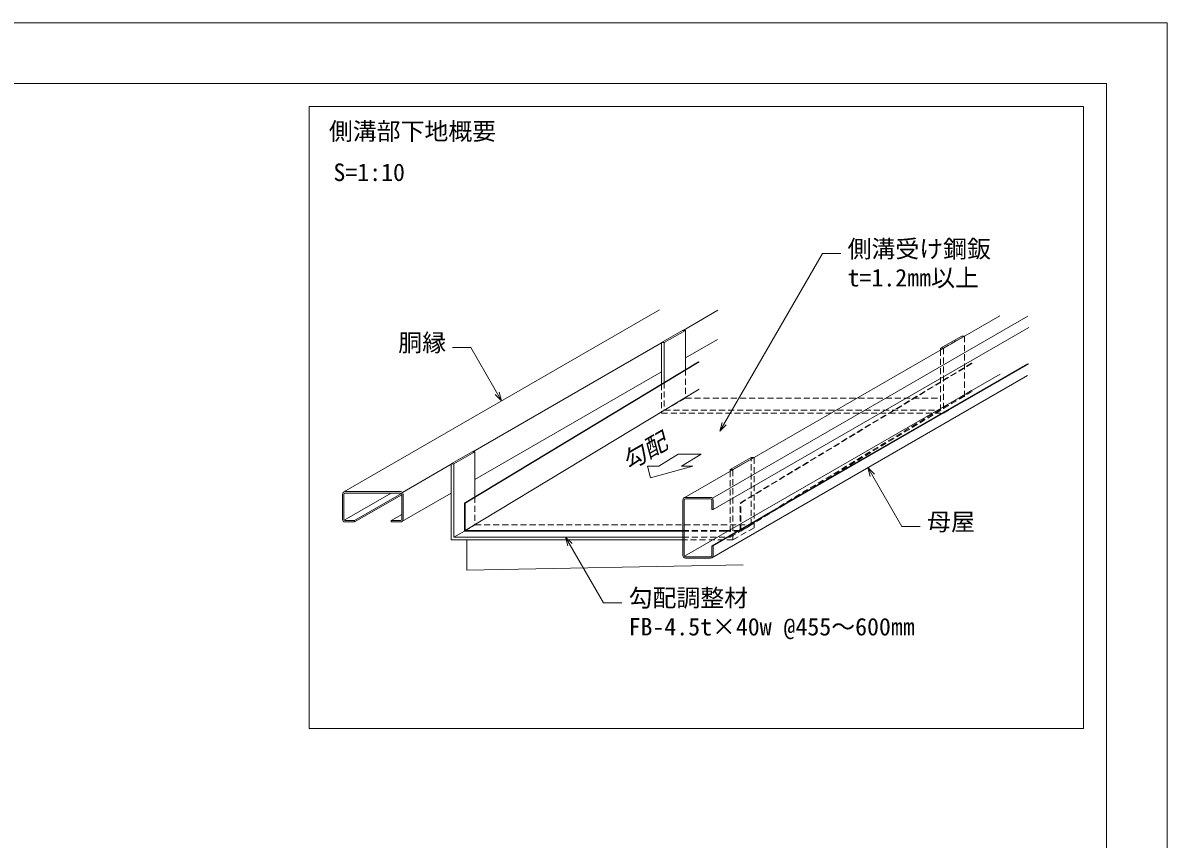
# Model space of a CAD drawing. Units: millimetres, scale not verified. Extents: x -840 to 840, y -594 to 594.
# Drawn here: x 86 to 840, y 56 to 594 of the extents above; entities that cross this region are included whole.
import ezdxf
from ezdxf.enums import TextEntityAlignment as Align

# ---------------------------------------------------------------- set-up
doc = ezdxf.new("R2010")
doc.units = ezdxf.units.MM
doc.header["$LTSCALE"] = 2
doc.linetypes.add('DASHED1', pattern=[1.8, 1.2, -0.6])
doc.linetypes.add('DASHED2', pattern=[3, 2, -1])
for name, color, linetype, lineweight in [('0-0_輪郭線', 134, 'DASHED2', 9), ('0-1_図面枠', 7, 'Continuous', 9), ('0-2_文字', 5, 'Continuous', 9), ('0-6_鋼材(C型・H鋼ｅｔｃ)', 7, 'Continuous', 9), ('0-9_躯体', 7, 'Continuous', 9), ('0-A_鋼材(受け鋼鈑)', 4, 'Continuous', 9), ('1-0_寸法線', 7, 'Continuous', 9)]:
    doc.layers.add(name, color=color, linetype=linetype, lineweight=lineweight)
doc.styles.add('ＭＳ ゴシック', font='')
doc.styles.get('ＭＳ ゴシック').set_extended_font_data('MS Gothic')

msp = doc.modelspace()

# ---------------------------------------------------------------- linework, layer by layer
at = {"layer": '0-0_輪郭線'}
for p, q in [((692.642, 379.587), (706.499, 387.587)), ((706.499, 387.594), (706.499, 344.876)), ((690.842, 378.555), (690.842, 338.676)), ((692.642, 379.594), (692.642, 336.876)), ((558.726, 277.592), (712.773, 370.702)), ((559.206, 277.592), (713.253, 370.702)), ((522.699, 365.531), (522.699, 346.676)), ((507.042, 356.068), (507.042, 336.876)), ((508.842, 357.156), (508.842, 338.676)), ((508.842, 338.676), (522.699, 346.676)), ((522.699, 346.676), (690.842, 346.676)), ((558.726, 259.592), (712.773, 352.702)), ((559.206, 259.112), (713.253, 352.222)), ((692.642, 336.876), (706.499, 344.876)), ((507.042, 336.876), (692.642, 336.876)), ((508.842, 338.676), (690.842, 338.676)), ((567.935, 261.312), (567.935, 307.587)), ((552.278, 298.547), (552.278, 255.112)), ((554.078, 253.312), (554.078, 299.587)), ((384.135, 281.787), (384.135, 263.112)), ((558.726, 259.592), (558.726, 277.592)), ((559.206, 259.112), (559.206, 277.592)), ((377.206, 259.112), (384.135, 263.112)), ((521.019, 259.592), (548.678, 259.592)), ((521.019, 259.112), (548.678, 259.112)), ((548.678, 259.592), (558.726, 259.592)), ((548.678, 259.112), (559.206, 259.112)), ((552.278, 255.112), (566.135, 263.112)), ((554.078, 253.312), (567.935, 261.312)), ((521.019, 255.112), (552.278, 255.112)), ((554.078, 253.312), (521.019, 253.312))]:
    msp.add_line(p, q, dxfattribs=at)
at = {"layer": '0-0_輪郭線', "color": 2, "linetype": 'Continuous'}
for points in [[(800, 554), (-800, 554), (-800, -554), (800, -554)], [(275, 129), (275, 539), (785, 539), (785, 129)]]:
    msp.add_lwpolyline(points, close=True, dxfattribs=at)
at = {"layer": '0-0_輪郭線'}
msp.add_lwpolyline([(384.135, 263.112), (566.135, 263.112), (566.135, 307.587)], dxfattribs=at)
at = {"layer": '0-1_図面枠'}
msp.add_lwpolyline([(840, -594), (840, 594), (-840, 594), (-840, -594)], close=True, dxfattribs=at)
at = {"layer": '0-6_鋼材(C型・H鋼ｅｔｃ)'}
for p, q in [((297.798, 284.865), (505.644, 404.865)), ((521.217, 391.312), (544.185, 404.573)), ((521.939, 281.031), (729.785, 401.031)), ((540.48, 280.739), (748.327, 400.739)), ((541.019, 273.278), (748.865, 393.278)), ((522.699, 373.173), (543.804, 385.358)), ((382.653, 311.312), (507.042, 383.128)), ((540.099, 249.278), (747.945, 369.278)), ((541.019, 249.278), (748.865, 369.278)), ((384.135, 293.173), (507.042, 364.133)), ((522.209, 242.467), (730.055, 362.467)), ((540.099, 241.524), (747.945, 361.524)), ((336.339, 284.573), (368.478, 303.128)), ((296.878, 283.272), (296.878, 266.952)), ((297.798, 266.952), (297.798, 283.272)), ((298.068, 266.301), (329.055, 284.192)), ((335.038, 285.112), (298.718, 285.112)), ((298.718, 284.192), (335.038, 284.192)), ((304.878, 266.032), (335.75, 283.855)), ((304.878, 265.112), (335.958, 283.056)), ((335.958, 265.358), (368.478, 284.133)), ((335.958, 283.272), (335.958, 266.952)), ((336.878, 266.952), (336.878, 283.272)), ((521.019, 279.438), (521.019, 243.118)), ((521.939, 243.118), (521.939, 279.438)), ((539.179, 281.278), (522.859, 281.278)), ((522.859, 280.358), (539.179, 280.358)), ((328.878, 266.032), (335.958, 270.119)), ((539.179, 242.198), (522.859, 242.198)), ((522.859, 241.278), (539.179, 241.278))]:
    msp.add_line(p, q, dxfattribs=at)
for points in [[(540.099, 279.438), (540.099, 273.278), (541.019, 273.278), (541.019, 279.438)], [(298.718, 265.112), (304.878, 265.112), (304.878, 266.032), (298.718, 266.032)], [(335.038, 266.032), (328.878, 266.032), (328.878, 265.112), (335.038, 265.112)], [(541.019, 243.118), (541.019, 249.278), (540.099, 249.278), (540.099, 243.118)]]:
    msp.add_lwpolyline(points, dxfattribs=at)
for centre, radius, start, end in [((298.718, 283.272), 1.84, 90, 180), ((298.718, 283.272), 0.92, 90, 180), ((335.038, 283.272), 1.84, 0, 90), ((335.038, 283.272), 0.92, 0, 90), ((522.859, 279.438), 1.84, 90, 180), ((522.859, 279.438), 0.92, 90, 180), ((539.179, 279.438), 1.84, 0, 90), ((539.179, 279.438), 0.92, 0, 90), ((298.718, 266.952), 1.84, 180, 270), ((298.718, 266.952), 0.92, 180, 270), ((335.038, 266.952), 0.92, 270, 0), ((335.038, 266.952), 1.84, 270, 0), ((522.859, 243.118), 1.84, 180, 270), ((522.859, 243.118), 0.92, 180, 270), ((539.179, 243.118), 1.84, 270, 0), ((539.179, 243.118), 0.92, 270, 0)]:
    msp.add_arc(centre, radius, start, end, dxfattribs=at)
at = {"layer": '0-9_躯体'}
msp.add_lwpolyline([(378.878, 253.312), (378.878, 233.312), (560.842, 236.964)], dxfattribs=at)
at = {"layer": '0-A_鋼材(受け鋼鈑)'}
for p, q in [((507.042, 383.312), (520.899, 391.312)), ((508.842, 383.312), (522.699, 391.312)), ((520.899, 391.312), (522.699, 391.312)), ((522.699, 365.531), (522.699, 391.312)), ((706.499, 387.587), (704.699, 387.587)), ((508.842, 357.156), (508.842, 383.312)), ((692.642, 379.587), (690.842, 379.587)), ((368.478, 303.312), (382.335, 311.312)), ((370.278, 303.312), (384.135, 311.312)), ((382.335, 311.312), (384.135, 311.312)), ((384.135, 281.787), (384.135, 311.312)), ((370.278, 255.112), (370.278, 303.312)), ((554.078, 299.587), (567.935, 307.587)), ((567.935, 307.587), (566.135, 307.587)), ((554.078, 299.587), (552.278, 299.587)), ((370.278, 255.112), (377.206, 259.112)), ((368.478, 253.312), (521.019, 253.312)), ((370.278, 255.112), (521.019, 255.112))]:
    msp.add_line(p, q, dxfattribs=at)
at = {"layer": '0-A_鋼材(受け鋼鈑)', "color": 7}
for p, q in [((377.206, 277.592), (531.253, 370.702)), ((377.686, 277.592), (531.733, 370.702)), ((377.686, 259.592), (531.733, 352.702)), ((377.206, 259.112), (377.206, 277.592)), ((377.206, 277.592), (377.686, 277.592)), ((377.686, 259.592), (377.686, 277.592)), ((377.206, 259.112), (521.019, 259.112)), ((377.686, 259.592), (521.019, 259.592))]:
    msp.add_line(p, q, dxfattribs=at)
at = {"layer": '0-A_鋼材(受け鋼鈑)', "color": 134, "linetype": 'DASHED1'}
msp.add_line((559.206, 277.592), (558.726, 277.592), dxfattribs=at)
at = {"layer": '0-A_鋼材(受け鋼鈑)'}
for points in [[(690.842, 378.555), (690.842, 379.587), (704.699, 387.587)], [(507.042, 356.068), (507.042, 383.312), (508.842, 383.312)], [(368.478, 253.312), (368.478, 303.312), (370.278, 303.312)], [(552.278, 298.547), (552.278, 299.587), (566.135, 307.587)]]:
    msp.add_lwpolyline(points, dxfattribs=at)
at = {"layer": '1-0_寸法線'}
for p, q in [((505.192, 301.924), (518.029, 309.684)), ((518.029, 309.684), (533.029, 309.684)), ((520.192, 301.924), (533.029, 309.684)), ((497.692, 301.924), (505.192, 301.924)), ((499.855, 294.165), (497.692, 301.924)), ((499.855, 294.165), (527.692, 301.924)), ((520.192, 301.924), (527.692, 301.924))]:
    msp.add_line(p, q, dxfattribs=at)
for points in [[(545.448, 324.895), (613.011, 441.919), (625.011, 441.919)], [(401.721, 344.865), (381.377, 380.103), (369.377, 380.103)], [(397.479, 349.108), (401.721, 344.865), (400.168, 350.661)], [(549.691, 329.138), (545.448, 324.896), (547.001, 330.691)], [(642.958, 300.909), (665.38, 262.071), (677.38, 262.071)], [(647.2, 296.667), (642.958, 300.909), (644.511, 295.114)], [(443.849, 255.112), (468.781, 211.927), (480.781, 211.927)], [(448.091, 250.869), (443.849, 255.112), (445.402, 249.316)]]:
    msp.add_lwpolyline(points, dxfattribs=at)

# ---------------------------------------------------------------- texts
at = {"layer": '0-2_文字', "color": 7, "style": 'ＭＳ ゴシック'}
for s, p in [('側溝部下地概要', (287.922, 513.382)), ('S=1:10', (290.917, 486.32)), ('側溝受け鋼鈑', (629.551, 435.86)), ('t=1.2㎜以上', (629.551, 416.86)), ('胴縁', (333.625, 374.044)), ('母屋', (681.921, 256.013)), ('勾配調整材', (485.322, 205.868)), ('FB-4.5t×40w @455～600㎜', (485.322, 186.868))]:
    msp.add_text(s, height=11.54, dxfattribs=at).set_placement(p, align=Align.BOTTOM_LEFT)
at = {"layer": '1-0_寸法線', "style": 'ＭＳ ゴシック', "oblique": 15}
msp.add_text('勾配', height=11.54, rotation=30, dxfattribs=at).set_placement((486.582, 295.659), align=Align.BOTTOM_LEFT)

doc.saveas('drawing.dxf')
